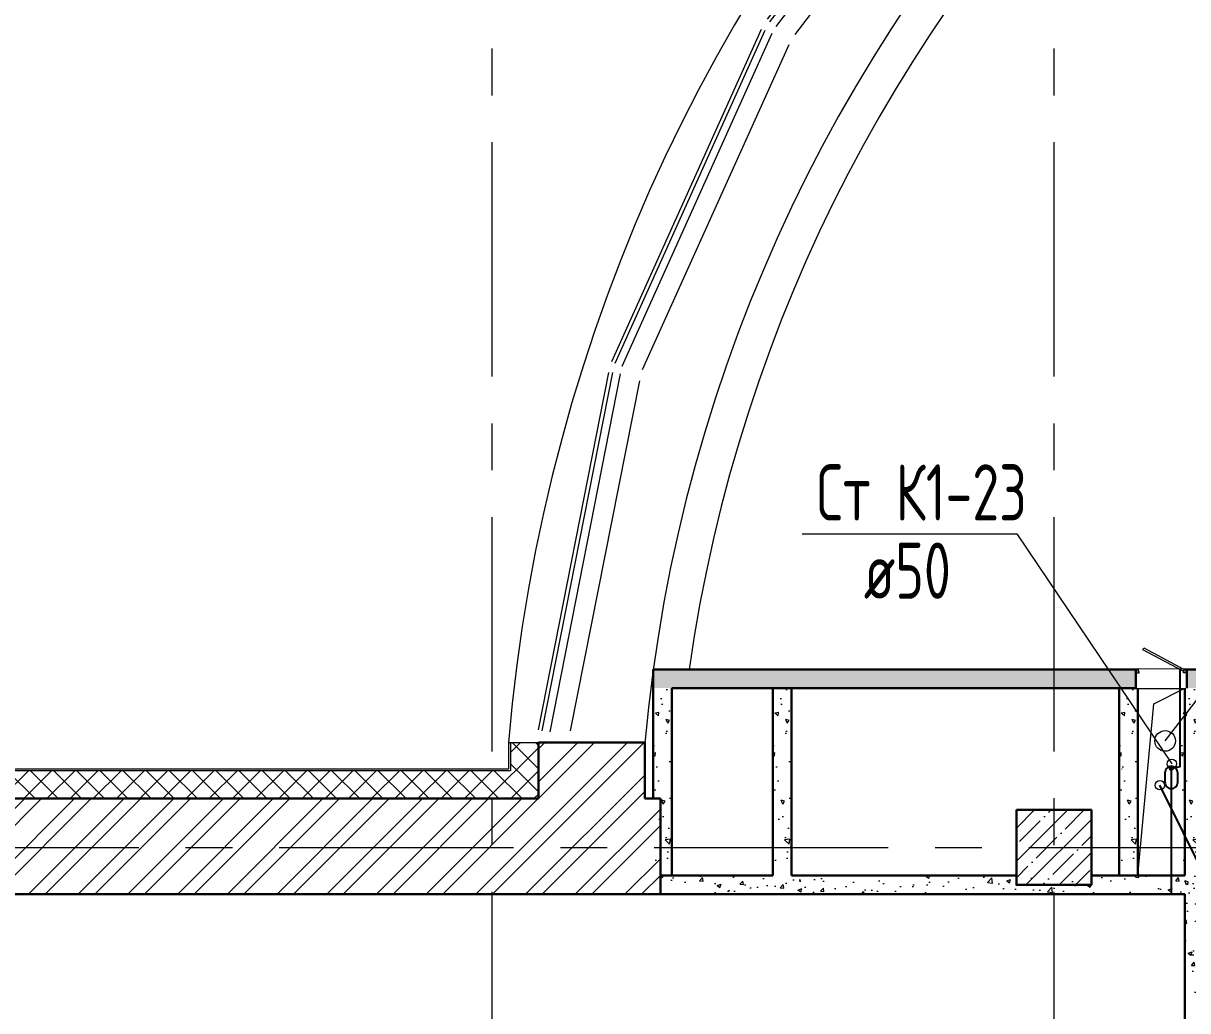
# Model space of a CAD drawing. Header units: millimetres. Extents: x -8689834 to 9419935, y -117443 to 166298.
# Drawn here: x -217734 to -211520, y 117729 to 122998 of the extents above; entities that cross this region are included whole.
import ezdxf
from ezdxf import colors
from ezdxf.entities.mleader import LeaderData, LeaderLine
from ezdxf.math import Vec2, Vec3

# ---------------------------------------------------------------- set-up
doc = ezdxf.new("R2010")
doc.units = ezdxf.units.MM
doc.header["$MEASUREMENT"] = 0
doc.set_wipeout_variables(frame=1)
doc.linetypes.add('CENTER', pattern=[2, 1.25, -0.25, 0.25, -0.25])
doc.layers.get('0').update_dxf_attribs({"color": 250, "lineweight": 9})
for name, color, linetype, lineweight in [('АР_Колонны', 250, 'Continuous', 30), ('АР_Колонны Штрих', 250, 'Continuous', 5), ('АР_Навесной фасад', 190, 'Continuous', 5), ('АР_Оси', 195, 'Continuous', 9), ('АР_Отметки', 250, 'Continuous', 15), ('АР_Перегородки газоблок', 165, 'Continuous', 30), ('АР_Перегородки газоблок_Штрих', 165, 'Continuous', 5), ('АР_Подоконники', 163, 'Continuous', 9), ('АР_Сущ Несущая стена', 216, 'Continuous', 30), ('АР_тонкая линия', 250, 'Continuous', 0), ('АР_Утеплитель', 154, 'Continuous', 9), ('АР_Штриховка кирпич', 250, 'Continuous', 9), ('ВК_канализация', 32, 'Continuous', 15), ('Задания на лючки', 32, 'Continuous', 15), ('Эвакуация', 7, 'Continuous', 9)]:
    doc.layers.add(name, color=color, linetype=linetype, lineweight=lineweight)
doc.layers.add('АР_Кровля дорожки', color=245, linetype='Continuous')
doc.layers.add('М_ОВ-ВК', color=90, linetype='Continuous')
doc.styles.add('ISOCPEUR', font='isocpeur.ttf', dxfattribs={"width": 0.7})

# ---------------------------------------------------------------- blocks, each defined once
blk = doc.blocks.new('A$Ca602dfc3')
at = {"layer": 'АР_Навесной фасад', "color": 7, "ltscale": 100}
for p, q in [((1718, -116), (552, -1668.4)), ((1735.3, -125.1), (566, -1682.9)), ((1768.8, -150.2), (598.8, -1707.9)), ((1842.4, -231.5), (701.1, -1749.5)), ((-260.4, -3502.4), (522.6, -1722)), ((-243.4, -3512), (542.1, -1727)), ((-204.2, -3526.7), (580.1, -1743)), ((-95.9, -3544.7), (671.3, -1803.9)), ((-635, -5471.5), (-275.8, -3561.5)), ((-256.3, -3561.5), (-616.3, -5477)), ((-214.9, -3567.9), (-574.8, -5482.5)), ((-111.5, -3604.6), (-465.2, -5476.1))]:
    blk.add_line(p, q, dxfattribs=at)
blk = doc.blocks.new('_DotSmall')
at = {"color": 0, "linetype": 'ByBlock', "const_width": 0.5}
blk.add_lwpolyline([(-0.0625, 0, 1), (0.0625, 0, 1)], format="xyb", close=True, dxfattribs=at)
blk = doc.blocks.new('*U1484')
at = {"color": 7}
blk.add_wipeout([(-565, 60), (445, 60), (445, -310), (-565, -310)], dxfattribs=at)
for p, q in [((-530, 60), (-565, 60)), ((-550, 60), (-550, -10)), ((-550, -10), (-550, 60)), ((-510, 60), (-530, 60)), ((-510, 20), (-510, 60)), ((-500, 20), (-510, 20)), ((-500, -10), (-500, 20)), ((380, -10), (380, 20)), ((380, 20), (390, 20)), ((390, 20), (390, 60)), ((390, 60), (410, 60)), ((410, 60), (445, 60)), ((430, 60), (430, -10)), ((430, -10), (430, 60)), ((-565, -10), (-530, -10)), ((-530, -10), (-500, -10)), ((410, -10), (380, -10)), ((445, -10), (410, -10))]:
    blk.add_line(p, q)
at = {"lineweight": 30}
for p, q in [((-565, 60), (-565, -310)), ((445, 60), (445, -310))]:
    blk.add_line(p, q, dxfattribs=at)
blk.add_lwpolyline([(389, 60), (370, 25), (-424, 448), (-406, 483)], close=True)
blk = doc.blocks.new('Подложка')
at = {"layer": 'АР_Колонны Штрих', "ltscale": 100}
h = blk.add_hatch(dxfattribs=at)
h.set_pattern_fill('ANSI35', scale=500)
h.set_pattern_definition([(45, (-1169486.01, 158672.16), (-88.388348, 88.388348), []), (45, (-1169397.63, 158672.16), (-88.388348, 88.388348), [156.25, -31.25, 0, -31.25])])
h.paths.add_polyline_path([(-212033.92, 118800.68), (-212433.92, 118800.68), (-212433.92, 118400.68), (-212033.92, 118400.68)])
at = {"layer": 'АР_Перегородки газоблок_Штрих', "ltscale": 100}
h = blk.add_hatch(dxfattribs=at)
h.set_pattern_fill('AR-CONC', scale=30)
h.set_pattern_definition([(50, (2627.93, 6749.96), (215.17805, -18.82564), [22.5, -247.5]), (355, (2627.93, 6749.96), (-41.6254, 225.65764), [18, -198]), (100.45144, (2645.86, 6748.4), (173.55265, 206.832), [19.12206, -210.34263]), (46.1842, (2627.93, 6809.96), (320.1724, -49.65578), [33.75, -371.25]), (96.63564, (2654.6, 6805.82), (280.3986, 292.2356), [28.6831, -315.51413]), (351.18416, (2627.93, 6809.96), (280.3986, 292.2356), [27, -297]), (21, (2657.93, 6794.96), (179.07212, -120.78567), [22.5, -247.5]), (326, (2657.93, 6794.96), (72.9946, 217.54501), [18, -198]), (71.45144, (2672.85, 6784.9), (252.06671, 96.75935), [19.12206, -210.34263]), (37.5, (2627.93, 6749.96), (3.647957, 99.868156), [0, -195.6, 0, -201, 0, -198.75]), (7.5, (2627.93, 6749.96), (78.92086, 118.323514), [0, -114.6, 0, -191.1, 0, -75.75]), (327.5, (2561.03, 6749.96), (160.14673, -6.766462), [0, -75, 0, -234, 0, -310.5]), (317.5, (2531.03, 6749.96), (174.95585, 30.031495), [0, -97.5, 0, -155.4, 0, -220.5])])
h.paths.add_polyline_path([(-207733.92, 119550.64), (-214372.03, 119550.64), (-214372.03, 119450.64), (-207833.92, 119450.64), (-207833.92, 118350.68), (-207733.92, 118350.68)])
h = blk.add_hatch(dxfattribs=at)
h.set_pattern_fill('AR-CONC', scale=30, angle=90)
h.set_pattern_definition([(140, (-101571.35, 329792.49), (18.82564, 215.17805), [22.5, -247.5]), (85, (-101571.35, 329792.49), (-225.65764, -41.6254), [18, -198]), (190.45144, (-101569.78, 329810.42), (-206.832, 173.55265), [19.12206, -210.34263]), (136.1842, (-101631.35, 329792.5), (49.65578, 320.1724), [33.75, -371.25]), (186.63564, (-101627.2, 329819.17), (-292.2356, 280.3986), [28.6831, -315.51413]), (81.18416, (-101631.35, 329792.5), (-292.2356, 280.3986), [27, -297]), (111, (-101616.35, 329822.49), (120.78567, 179.07212), [22.5, -247.5]), (56, (-101616.35, 329822.49), (-217.54501, 72.9946), [18, -198]), (161.45144, (-101606.28, 329837.4), (-96.75935, 252.06671), [19.12206, -210.34263]), (127.5, (-101571.35, 329792.49), (-99.868156, 3.647957), [0, -195.6, 0, -201, 0, -198.75]), (97.5, (-101571.35, 329792.49), (-118.323514, 78.92086), [0, -114.6, 0, -191.1, 0, -75.75]), (57.5, (-101571.35, 329725.59), (6.766462, 160.14673), [0, -75, 0, -234, 0, -310.5]), (47.5, (-101571.35, 329695.59), (-30.031495, 174.95585), [0, -97.5, 0, -155.4, 0, -220.5])])
h.paths.add_polyline_path([(-214372.03, 119450.64), (-214372.03, 118450.68), (-214272.03, 118450.68), (-214272.03, 119330.64), (-214272.03, 119450.64)])
h = blk.add_hatch(dxfattribs=at)
h.set_pattern_fill('AR-CONC', scale=30, angle=90)
h.set_pattern_definition([(140, (-100933.23, 329792.49), (18.82564, 215.17805), [22.5, -247.5]), (85, (-100933.23, 329792.49), (-225.65764, -41.6254), [18, -198]), (190.45144, (-100931.66, 329810.42), (-206.832, 173.55265), [19.12206, -210.34263]), (136.1842, (-100993.23, 329792.5), (49.65578, 320.1724), [33.75, -371.25]), (186.63564, (-100989.1, 329819.17), (-292.2356, 280.3986), [28.6831, -315.51413]), (81.18416, (-100993.23, 329792.5), (-292.2356, 280.3986), [27, -297]), (111, (-100978.23, 329822.49), (120.78567, 179.07212), [22.5, -247.5]), (56, (-100978.23, 329822.49), (-217.54501, 72.9946), [18, -198]), (161.45144, (-100968.17, 329837.4), (-96.75935, 252.06671), [19.12206, -210.34263]), (127.5, (-100933.23, 329792.49), (-99.868156, 3.647957), [0, -195.6, 0, -201, 0, -198.75]), (97.5, (-100933.23, 329792.49), (-118.323514, 78.92086), [0, -114.6, 0, -191.1, 0, -75.75]), (57.5, (-100933.23, 329725.59), (6.766462, 160.14673), [0, -75, 0, -234, 0, -310.5]), (47.5, (-100933.23, 329695.59), (-30.031495, 174.95585), [0, -97.5, 0, -155.4, 0, -220.5])])
h.paths.add_polyline_path([(-213733.91, 119450.64), (-213733.91, 118450.68), (-213633.91, 118450.68), (-213633.91, 119330.64), (-213633.91, 119450.64)])
h = blk.add_hatch(dxfattribs=at)
h.set_pattern_fill('AR-CONC', scale=30, angle=90)
h.set_pattern_definition([(140, (-99084.67, 329792.49), (18.82564, 215.17805), [22.5, -247.5]), (85, (-99084.67, 329792.49), (-225.65764, -41.6254), [18, -198]), (190.45144, (-99083.1, 329810.42), (-206.832, 173.55265), [19.12206, -210.34263]), (136.1842, (-99144.67, 329792.5), (49.65578, 320.1724), [33.75, -371.25]), (186.63564, (-99140.54, 329819.17), (-292.2356, 280.3986), [28.6831, -315.51413]), (81.18416, (-99144.67, 329792.5), (-292.2356, 280.3986), [27, -297]), (111, (-99129.67, 329822.49), (120.78567, 179.07212), [22.5, -247.5]), (56, (-99129.67, 329822.49), (-217.54501, 72.9946), [18, -198]), (161.45144, (-99119.6, 329837.4), (-96.75935, 252.06671), [19.12206, -210.34263]), (127.5, (-99084.674, 329792.49), (-99.868156, 3.647957), [0, -195.6, 0, -201, 0, -198.75]), (97.5, (-99084.67, 329792.49), (-118.323514, 78.92086), [0, -114.6, 0, -191.1, 0, -75.75]), (57.5, (-99084.674, 329725.59), (6.766462, 160.14673), [0, -75, 0, -234, 0, -310.5]), (47.5, (-99084.67, 329695.59), (-30.031495, 174.95585), [0, -97.5, 0, -155.4, 0, -220.5])])
h.paths.add_polyline_path([(-211885.36, 119450.64), (-211885.36, 118450.68), (-211785.35, 118450.68), (-211785.35, 119330.64), (-211785.35, 119450.64)])
h = blk.add_hatch(dxfattribs=at)
h.set_pattern_fill('AR-CONC', scale=30, angle=90)
h.set_pattern_definition([(140, (-98754.67, 329792.49), (18.82564, 215.17805), [22.5, -247.5]), (85, (-98754.67, 329792.49), (-225.65764, -41.6254), [18, -198]), (190.45144, (-98753.1, 329810.42), (-206.832, 173.55265), [19.12206, -210.34263]), (136.1842, (-98814.67, 329792.5), (49.65578, 320.1724), [33.75, -371.25]), (186.63564, (-98810.53, 329819.17), (-292.2356, 280.3986), [28.6831, -315.51413]), (81.18416, (-98814.67, 329792.5), (-292.2356, 280.3986), [27, -297]), (111, (-98799.67, 329822.49), (120.78567, 179.07212), [22.5, -247.5]), (56, (-98799.67, 329822.49), (-217.54501, 72.9946), [18, -198]), (161.45144, (-98789.6, 329837.4), (-96.75935, 252.06671), [19.12206, -210.34263]), (127.5, (-98754.67, 329792.49), (-99.868156, 3.647957), [0, -195.6, 0, -201, 0, -198.75]), (97.5, (-98754.67, 329792.49), (-118.323514, 78.92086), [0, -114.6, 0, -191.1, 0, -75.75]), (57.5, (-98754.67, 329725.59), (6.766462, 160.14673), [0, -75, 0, -234, 0, -310.5]), (47.5, (-98754.67, 329695.59), (-30.031495, 174.95585), [0, -97.5, 0, -155.4, 0, -220.5])])
h.paths.add_polyline_path([(-211555.35, 119450.64), (-211555.35, 118345.89), (-211435.35, 118345.89), (-211435.35, 119330.64), (-211435.35, 119450.64)])
h = blk.add_hatch(dxfattribs=at)
h.set_pattern_fill('AR-CONC', scale=30)
h.set_pattern_definition([(50, (-1093.51, 5650), (215.17805, -18.82564), [22.5, -247.5]), (355, (-1093.5, 5650), (-41.6254, 225.65764), [18, -198]), (100.45144, (-1075.58, 5648.43), (173.55265, 206.832), [19.12206, -210.34263]), (46.1842, (-1093.5, 5710), (320.1724, -49.65578), [33.75, -371.25]), (96.63564, (-1066.83, 5705.86), (280.3986, 292.2356), [28.6831, -315.51413]), (351.18416, (-1093.5, 5710), (280.3986, 292.2356), [27, -297]), (21, (-1063.51, 5695), (179.07212, -120.78567), [22.5, -247.5]), (326, (-1063.5, 5695), (72.9946, 217.54501), [18, -198]), (71.45144, (-1048.59, 5684.93), (252.06671, 96.75935), [19.12206, -210.34263]), (37.5, (-1093.51, 5650), (3.647957, 99.868156), [0, -195.6, 0, -201, 0, -198.75]), (7.5, (-1093.51, 5650), (78.92086, 118.323514), [0, -114.6, 0, -191.1, 0, -75.75]), (327.5, (-1160.41, 5650), (160.14673, -6.766462), [0, -75, 0, -234, 0, -310.5]), (317.5, (-1190.41, 5650), (174.95585, 30.031495), [0, -97.5, 0, -155.4, 0, -220.5])])
h.paths.add_polyline_path([(-211435.35, 118450.68), (-214333.92, 118450.68), (-214333.92, 118350.68), (-211535.35, 118350.68), (-211535.35, 115923.78), (-211435.35, 115923.78)])
at = {"layer": 'АР_Утеплитель', "ltscale": 100}
h = blk.add_hatch(dxfattribs=at)
h.set_pattern_fill('ANSI37', scale=700)
h.set_pattern_definition([(45, (-1194533.56, 153662.83), (-61.871843, 61.871843), []), (135, (-1194533.56, 153662.83), (-61.871843, -61.871843), [])])
h.paths.add_polyline_path([(-218643.63, 117954.07), (-218493.92, 117954.07), (-218643.6, 117954.07), (-218643.59, 117770.68), (-218493.92, 117770.68), (-218493.75, 118860.68), (-214984.14, 118860.68), (-214984.14, 119160.68), (-215134.14, 119160.68), (-215134.14, 119010.68), (-218643.75, 119010.68)])
at = {"layer": 'АР_Штриховка кирпич', "ltscale": 100}
h = blk.add_hatch(dxfattribs=at)
h.set_pattern_fill('ANSI32', scale=500)
h.set_pattern_definition([(45, (-1163480.52, 164822.8), (-132.58252, 132.58252), []), (45, (-1163392.13, 164822.8), (-132.58252, 132.58252), [])])
h.paths.add_polyline_path([(-214333.92, 118860.82), (-214417.22, 118860.68), (-214417.22, 119160.68), (-214984.14, 119160.68), (-214984.14, 118860.68), (-218493.92, 118860.82), (-218493.92, 117835.68), (-217983.92, 117835.68), (-217983.92, 118350.68), (-214333.92, 118350.54)])
at = {"layer": 'АР_Колонны', "color": 7, "ltscale": 100}
blk.add_lwpolyline([(-212433.92, 118800.68), (-212033.92, 118800.68), (-212033.92, 118400.68), (-212433.92, 118400.68)], close=True, dxfattribs=at)
at = {"layer": 'АР_Навесной фасад', "color": 7, "ltscale": 100}
for p, q in [((-218653.92, 119020.68), (-215144.14, 119020.68)), ((-218643.92, 119010.68), (-215134.14, 119010.68))]:
    blk.add_line(p, q, dxfattribs=at)
for points in [[(-215144.14, 119160.68), (-215144.14, 119020.68)], [(-215144.14, 119160.68), (-214984.14, 119160.68)], [(-215134.14, 119160.68), (-215134.14, 119010.68)]]:
    blk.add_lwpolyline(points, dxfattribs=at)
at = {"layer": 'АР_Оси', "color": 7, "linetype": 'CENTER', "ltscale": 1000}
for p, q in [((-215233.92, 134363.15), (-215233.92, 78630.8)), ((-212233.92, 134363.15), (-212233.92, 78630.8)), ((-224367.61, 118600.68), (-141189.21, 118600.68))]:
    blk.add_line(p, q, dxfattribs=at)
at = {"layer": 'АР_Перегородки газоблок', "color": 7, "ltscale": 100}
for p, q in [((-207733.92, 119550.64), (-214372.03, 119550.64)), ((-214372.03, 119550.64), (-214372.03, 118860.68)), ((-213733.92, 119450.64), (-214272.03, 119450.64)), ((-214272.03, 119450.64), (-214272.03, 118450.68)), ((-211535.35, 119450.64), (-213733.92, 119450.64)), ((-213733.91, 119450.64), (-213733.91, 118450.68)), ((-213633.91, 119450.64), (-213633.91, 118450.68)), ((-211885.36, 119450.64), (-211885.36, 118450.68)), ((-211785.35, 119450.64), (-211785.35, 118450.68)), ((-211535.35, 118450.68), (-211535.35, 119450.64)), ((-213733.92, 118450.68), (-214333.92, 118450.68)), ((-212433.92, 118450.68), (-213633.91, 118450.68)), ((-211535.35, 118450.68), (-212033.92, 118450.68)), ((-211535.35, 118350.68), (-214333.92, 118350.68)), ((-211535.35, 118149.95), (-211535.35, 118350.68))]:
    blk.add_line(p, q, dxfattribs=at)
blk.add_lwpolyline([(-211535.35, 116122.26), (-211535.35, 118218.11)], dxfattribs=at)
at = {"layer": 'АР_Подоконники', "color": 7, "ltscale": 100}
blk.add_arc((-206026.25, 118393.01), 8235.69, 95.266139, 171.919605, dxfattribs=at)
at = {"layer": 'АР_Сущ Несущая стена', "color": 7, "ltscale": 100}
for p, q in [((-214984.14, 119160.68), (-214417.22, 119160.68)), ((-218493.92, 118860.68), (-214984.14, 118860.68)), ((-214417.22, 118860.68), (-214333.92, 118860.68)), ((-214333.92, 118350.68), (-214333.92, 118860.68)), ((-217983.92, 118350.68), (-214333.92, 118350.68))]:
    blk.add_line(p, q, dxfattribs=at)
for points in [[(-214984.14, 119160.68), (-214984.14, 118860.68)], [(-214417.22, 119160.68), (-214417.22, 118860.68)]]:
    blk.add_lwpolyline(points, dxfattribs=at)
at = {"layer": 'АР_Сущ Несущая стена', "color": 7, "lineweight": 18, "ltscale": 100}
for centre, radius, start, end in [((-206027.07, 118394.78), 9148.86, 94.872341, 175.197822), ((-206026.25, 118393.01), 8425.69, 94.876524, 174.796781)]:
    blk.add_arc(centre, radius, start, end, dxfattribs=at)
at = {"layer": 'АР_тонкая линия', "color": 7, "ltscale": 500}
blk.add_lwpolyline([(-211785.35, 118450.68), (-211700.61, 119367.48), (-211535.35, 119450.64)], dxfattribs=at)
at = {"layer": 'Эвакуация', "color": 7, "lineweight": 18}
blk.add_line((-211869.65, 119016.27), (-211870.75, 119020.67), dxfattribs=at)
at = {"color": 7, "ltscale": 100, "rotation": 359.5025506726814}
blk.add_blockref('A$Ca602dfc3', (-214302.08, 124693.83), dxfattribs=at)
at = {"layer": 'АР_Отметки', "color": 7}
ml = blk.add_multileader_mtext('Standard', dxfattribs=at)
ml.set_content('{\\W0.8;-2,730}', color=7, style='ISOCPEUR')
ml.set_leader_properties(color=256, linetype='Continuous', lineweight=-1)
ml.set_arrow_properties(name='DOTSMALL')
ml.build(insert=Vec2(0, 0))
ml.multileader.update_dxf_attribs({"has_text_frame": 1, "text_left_attachment_type": 4, "text_right_attachment_type": 4, "dogleg_length": 100, "arrow_head_size": 180})
ctx = ml.context
ctx.base_point, ctx.char_height, ctx.arrow_head_size, ctx.landing_gap_size, ctx.plane_origin = Vec3(-314791.32, 121809.02, 0), 250, 180, 50, Vec3(-319449.83, 117956.71, 0)
ctx.left_attachment, ctx.right_attachment = 4, 4
notes = []
notes.append((ctx, [(0, (0, 0, 0), (0, 0), (1, 0), 1, [])]))
ctx.mtext.insert, ctx.mtext.width, ctx.mtext.defined_height, ctx.mtext.line_spacing_style, ctx.mtext.flow_direction = Vec3(-314741.32, 122142.35, 0), 769.989, 343.89, 2, 5
for ctx, leaders in notes:
    for number, flags, end, landing, length, lines in leaders:
        leader = LeaderData()
        leader.index, (leader.has_last_leader_line, leader.has_dogleg_vector, leader.attachment_direction) = number, flags
        leader.last_leader_point, leader.dogleg_vector, leader.dogleg_length = Vec3(end), Vec3(landing), length
        for number, points, colour, breaks in lines:
            line = LeaderLine()
            line.index, line.vertices, line.color, line.breaks = number, Vec3.list(points), colors.encode_raw_color(colour), breaks
            leader.lines.append(line)
        ctx.leaders.append(leader)
at = {"layer": 'Задания на лючки', "color": 7, "xscale": 0.2701273999331003, "yscale": 0.2701273999331003, "zscale": 0.2701273999331003, "rotation": 0.002280706094175931}
blk.add_blockref('*U1484', (-211644.42, 119534.43), dxfattribs=at)
at = {"layer": 'АР_Отметки', "color": 7}
ml = blk.add_multileader_mtext('Standard', dxfattribs=at)
ml.set_content('{\\W0.8;-2,430}', color=7, style='ISOCPEUR')
ml.set_leader_properties(color=256, linetype='Continuous', lineweight=-1)
ml.set_arrow_properties(name='DOTSMALL')
ml.build(insert=Vec2(0, 0))
ml.multileader.update_dxf_attribs({"has_text_frame": 1, "text_left_attachment_type": 4, "text_right_attachment_type": 4, "dogleg_length": 100, "arrow_head_size": 180})
ctx = ml.context
ctx.base_point, ctx.char_height, ctx.arrow_head_size, ctx.landing_gap_size, ctx.plane_origin = Vec3(-301002.25, 120038.58), 250, 180, 50, Vec3(-299949.55, 118383.41)
ctx.left_attachment, ctx.right_attachment = 4, 4
notes = []
notes.append((ctx, [(0, (0, 0, 0), (0, 0), (1, 0), 1, [])]))
ctx.mtext.insert, ctx.mtext.width, ctx.mtext.line_spacing_style, ctx.mtext.flow_direction = Vec3(-300952.25, 120371.92), 852.697, 2, 5
for ctx, leaders in notes:
    for number, flags, end, landing, length, lines in leaders:
        leader = LeaderData()
        leader.index, (leader.has_last_leader_line, leader.has_dogleg_vector, leader.attachment_direction) = number, flags
        leader.last_leader_point, leader.dogleg_vector, leader.dogleg_length = Vec3(end), Vec3(landing), length
        for number, points, colour, breaks in lines:
            line = LeaderLine()
            line.index, line.vertices, line.color, line.breaks = number, Vec3.list(points), colors.encode_raw_color(colour), breaks
            leader.lines.append(line)
        ctx.leaders.append(leader)

msp = doc.modelspace()

# ---------------------------------------------------------------- block references
at = {"layer": 'АР_Кровля дорожки', "color": 7}
msp.add_blockref('Подложка', (0, 0), dxfattribs=at)

# ---------------------------------------------------------------- next in the draw order: linework, layer by layer
at = {"layer": 'АР_Кровля дорожки', "color": 3, "ltscale": 500}
for points in [[(-211607.4, 119021.8), (-211560.7, 119032.7), (-211560.7, 119550.6)], [(-211607.4, 119021.8), (-211607.4, 118350.7)]]:
    msp.add_lwpolyline(points, dxfattribs=at)
at = {"layer": 'АР_Кровля дорожки', "color": 7, "ltscale": 500}
msp.add_lwpolyline([(-209895.8, 117668), (-211040.6, 117668), (-211668.2, 118932.5)], dxfattribs=at)
at = {"layer": 'ВК_канализация', "color": 18, "lineweight": 13, "ltscale": 500, "true_color": 0x000000}
msp.add_lwpolyline([(-213576.5, 120273.8), (-212431.7, 120273.8), (-211605.3, 119046.7)], dxfattribs=at)
at = {"layer": 'ВК_канализация', "color": 7, "lineweight": 13, "ltscale": 500}
msp.add_lwpolyline([(-211640.2, 119168.7), (-211035.1, 119950.6), (-209801.1, 119950.6)], dxfattribs=at)
at = {"layer": 'ВК_канализация', "color": 6, "lineweight": 13, "ltscale": 500}
msp.add_circle((-211640.2, 119168.7), 55, dxfattribs=at)
at = {"layer": 'ВК_канализация', "color": 244, "lineweight": 13, "ltscale": 500, "true_color": 0x991b1e}
msp.add_circle((-211605.3, 119046.7), 25, dxfattribs=at)
at = {"layer": 'ВК_канализация', "color": 30, "lineweight": 13, "ltscale": 500, "true_color": 0xf26722}
msp.add_circle((-211668.2, 118932.5), 25, dxfattribs=at)
at = {"layer": 'М_ОВ-ВК', "linetype": 'ByBlock'}
msp.add_lwpolyline([(-211607, 119032.5), (-211607.8, 119032.5, 0.414214), (-211641.4, 118998.8), (-211641.4, 118947.5, 0.414214), (-211607.7, 118913.9), (-211606.9, 118913.9, 0.414214), (-211573.3, 118947.6), (-211573.3, 118998.9, 0.414214)], format="xyb", close=True, dxfattribs=at)
msp.add_circle((-211607.4, 119021.8), 8.41, dxfattribs=at)

# ---------------------------------------------------------------- next in the draw order: texts
at = {"layer": 'ВК_канализация', "color": 18, "ltscale": 100, "true_color": 0x000000, "char_height": 300, "attachment_point": 4, "style": 'ISOCPEUR'}
for s, insert, width in [('Ст К1-23', (-213499.9, 120494.6), 5891.51), ('\\pxi-1,l1,t1,5;ø50', (-213248.1, 120077.3), 7500)]:
    msp.add_mtext(s, dxfattribs=dict(at, insert=insert, width=width))

doc.saveas('drawing.dxf')
